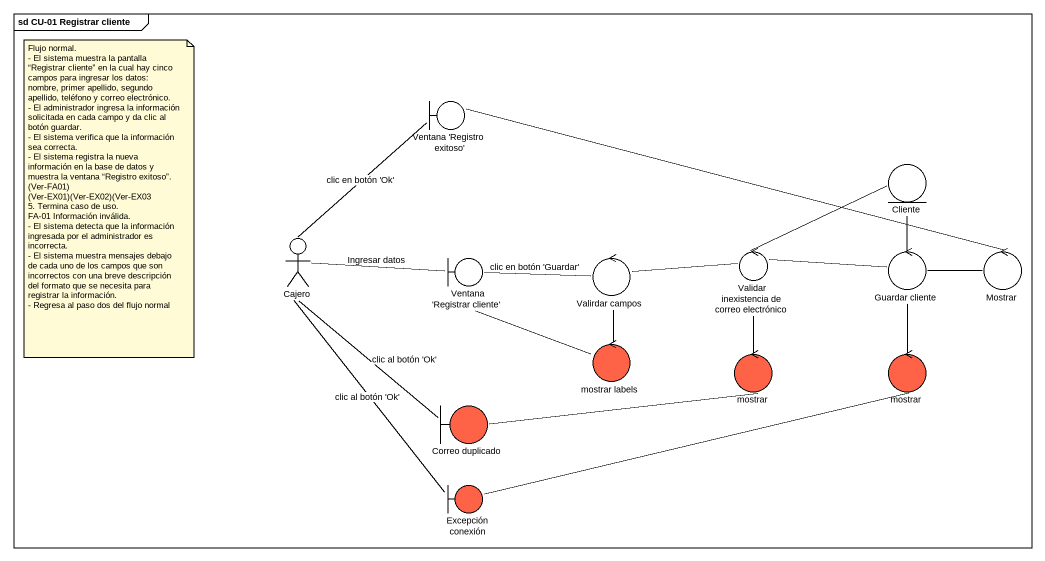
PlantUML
@startuml
mainframe sd CU-01 Registrar cliente
boundary "Ventana 'Registro exitoso'" as Ventana_Registro_exitoso
entity Cliente
actor Cajero
boundary "Ventana 'Registrar cliente'" as Ventana_Registrar_cliente
control "Valirdar campos" as Valirdar_campos
control "Validar inexistencia de correo electrónico" as Validar_inexistencia_de
control "Guardar cliente" as Guardar_cliente
control Mostrar
control "mostrar labels" as mostrar_labels #FF6347
control mostrar #FF6347
control "mostrar" as mostrar_2 #FF6347
boundary "Correo duplicado" as Correo_duplicado #FF6347
boundary "Excepción conexión" as Excepción_conexión #FF6347
Cajero -up- Ventana_Registro_exitoso : clic en botón 'Ok'
Cajero -right- Ventana_Registrar_cliente : Ingresar datos
Cajero -- Correo_duplicado : clic al botón 'Ok'
Ventana_Registrar_cliente -right- Valirdar_campos : clic en botón 'Guardar'
Valirdar_campos -right- Validar_inexistencia_de
Valirdar_campos -- mostrar_labels
Validar_inexistencia_de -up- Cliente
Validar_inexistencia_de -right- Guardar_cliente
Validar_inexistencia_de -- mostrar
Guardar_cliente -up- Cliente
Guardar_cliente -right- Mostrar
Guardar_cliente -- mostrar_2
Mostrar -left- Ventana_Registro_exitoso
mostrar_labels -up- Ventana_Registrar_cliente
mostrar_2 -left- Excepción_conexión
Correo_duplicado -right- mostrar
Excepción_conexión -up- Cajero : clic al botón 'Ok'
note as N1
  Flujo normal.
  - El sistema muestra la pantalla “Registrar cliente” en la cual hay cinco campos para ingresar los datos: nombre, primer apellido, segundo apellido, teléfono y correo electrónico.
  - El administrador ingresa la información solicitada en cada campo y da clic al botón guardar.
  - El sistema verifica que la información sea correcta.
  - El sistema registra la nueva información en la base de datos y muestra la ventana “Registro exitoso”. (Ver-FA01) (Ver-EX01)(Ver-EX02)(Ver-EX03
  5. Termina caso de uso.
  FA-01 Información inválida.
  - El sistema detecta que la información ingresada por el administrador es incorrecta.
  - El sistema muestra mensajes debajo de cada uno de los campos que son incorrectos con una breve descripción del formato que se necesita para registrar la información.
  - Regresa al paso dos del flujo normal
end note
@enduml
